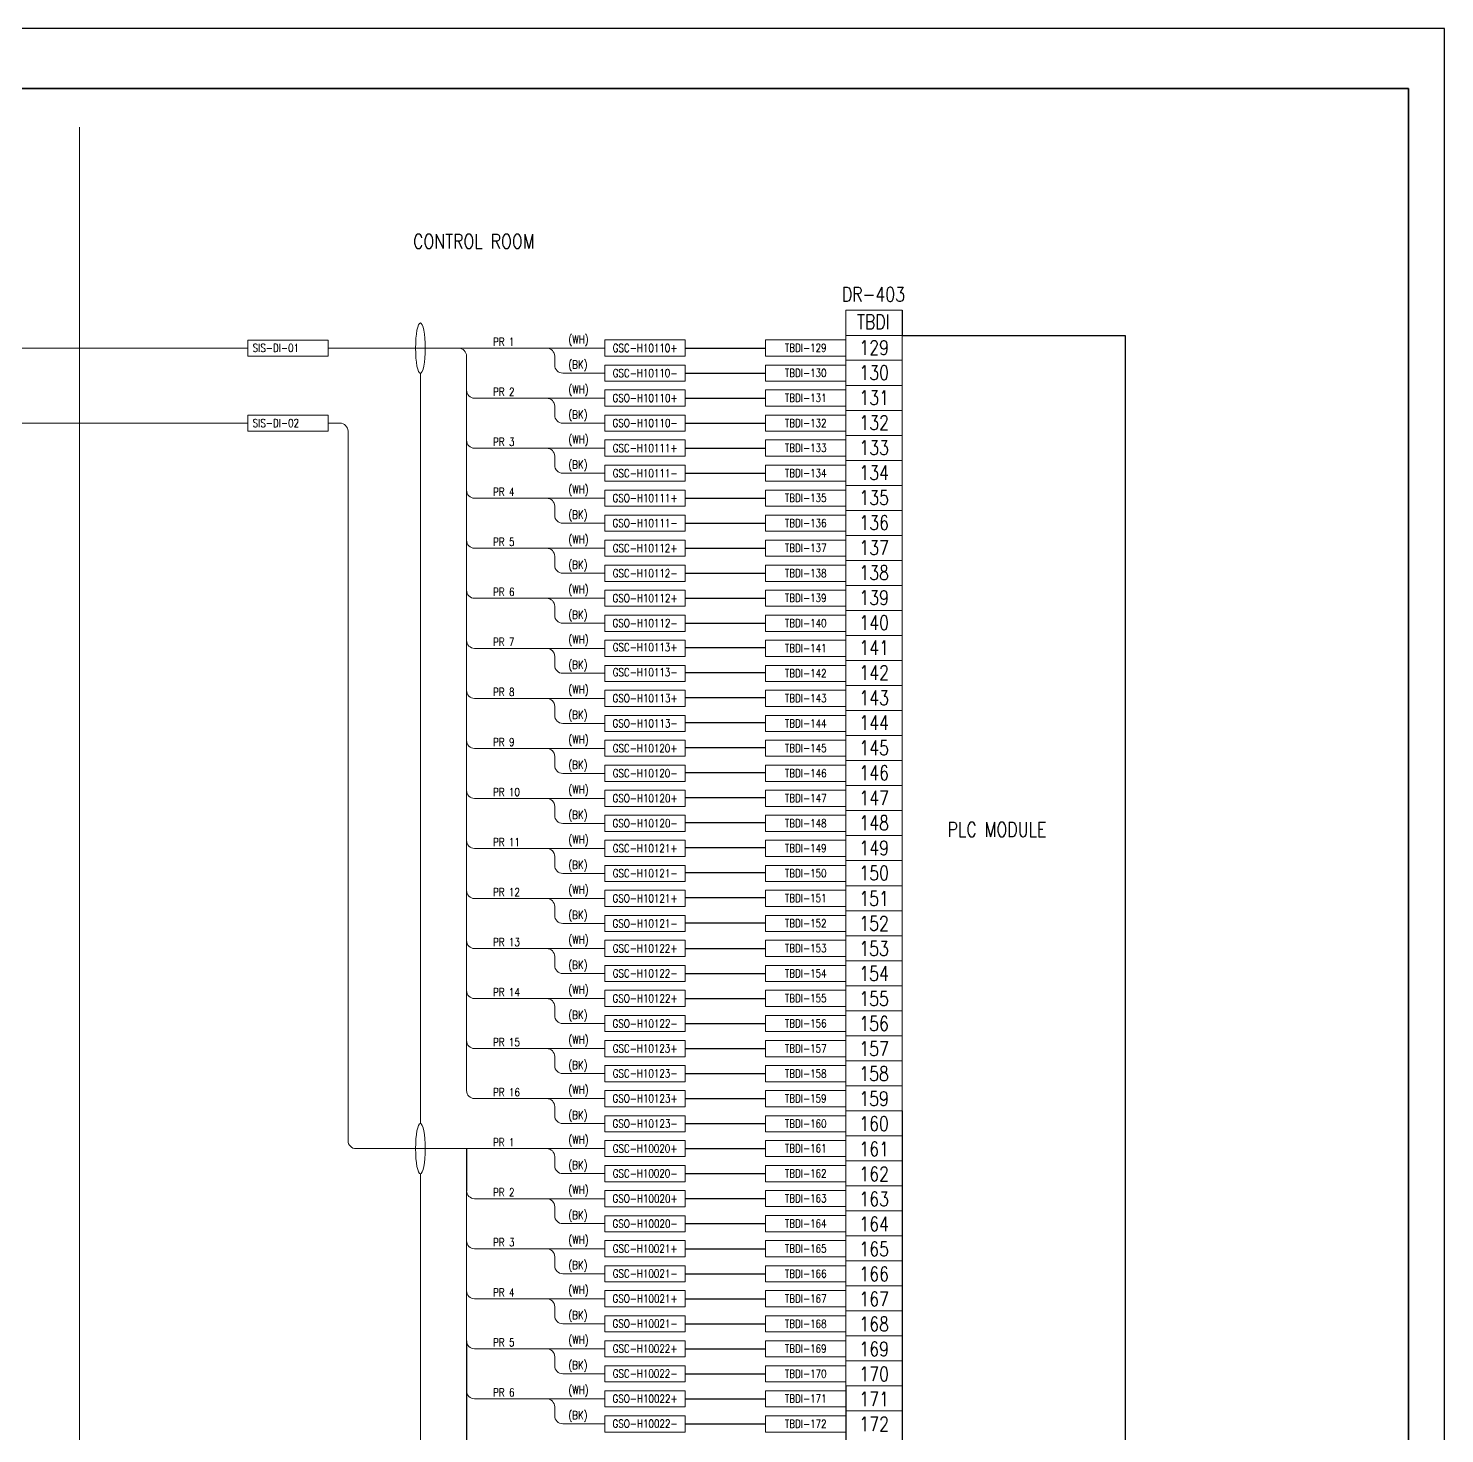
# Model space of a CAD drawing. Header units: millimetres. Extents: x -14942 to 24072, y -50285 to 2207.
# Drawn here: x 767.8 to 944.7, y -9344.3 to -9168.8 of the extents above; entities that cross this region are included whole.
import ezdxf
from ezdxf.enums import TextEntityAlignment as Align

# ---------------------------------------------------------------- set-up
doc = ezdxf.new("R2010")
doc.units = ezdxf.units.MM
doc.header["$MEASUREMENT"] = 0
doc.layers.get('0').update_dxf_attribs({"linetype": 'CONTINUOUS'})
for name, color, linetype in [('BEAM', 3, 'CONTINUOUS'), ('INSTRUMENT', 1, 'CONTINUOUS'), ('TEXT', 2, 'CONTINUOUS')]:
    doc.layers.add(name, color=color, linetype=linetype)
doc.styles.add('ROMANS', font='romans')

# ---------------------------------------------------------------- blocks, each defined once
blk = doc.blocks.new('FJB')
at = {"color": 7}
blk.add_lwpolyline([(0, 0), (0, 292.5), (-423, 292.5), (-423, 0)], close=True, dxfattribs=at)
blk.add_lwpolyline([(-415.5, 285), (-4.5, 285), (-4.5, 38.01), (-415.5, 38.01)], close=True)
at = {"color": 3}
blk.add_lwpolyline([(-4.5, 7.5), (-4.5, 285), (-415.5, 285), (-415.5, 7.5)], close=True, dxfattribs=at)

msp = doc.modelspace()

# ---------------------------------------------------------------- linework, layer by layer
for p, q in [((876.93, -9203.99), (876.93, -9207.12)), ((904.79, -9207.12), (904.79, -9407.12)), ((876.93, -9303.99), (876.93, -9325.87)), ((876.93, -9307.12), (876.93, -9338.37)), ((822.52, -9308.72), (822.52, -9313.97)), ((876.93, -9325.87), (876.93, -9338.37)), ((822.52, -9332.72), (822.52, -9337.97)), ((822.52, -9337.97), (822.52, -9401.47)), ((869.91, -9338.37), (869.91, -9410.24)), ((876.93, -9338.37), (876.93, -9407.12)), ((822.52, -9338.97), (822.52, -9344.22))]:
    msp.add_line(p, q)
at = {"layer": 'BEAM', "color": 7, "lineweight": 13, "ltscale": 0.3}
msp.add_line((774.16, -9411.88), (774.16, -9181.13), dxfattribs=at)
at = {"layer": 'INSTRUMENT', "color": 7, "lineweight": 13}
for p, q in [((869.91, -9203.99), (876.93, -9203.99)), ((869.91, -9207.12), (869.91, -9203.99)), ((869.91, -9207.12), (876.93, -9207.12)), ((869.91, -9207.12), (869.91, -9338.37)), ((876.93, -9207.12), (869.91, -9207.12)), ((876.93, -9207.12), (876.93, -9325.87)), ((718.64, -9208.7), (795.2, -9208.7)), ((839.8, -9208.72), (805.23, -9208.72)), ((839.8, -9208.72), (827.19, -9208.72)), ((822.52, -9209.72), (822.52, -9251.47)), ((833.53, -9210.84), (833.53, -9209.72)), ((876.93, -9210.24), (869.91, -9210.24)), ((816.75, -9305.56), (816.75, -9211.88)), ((839.8, -9211.84), (834.53, -9211.84)), ((869.91, -9213.37), (876.93, -9213.37)), ((876.93, -9213.37), (869.91, -9213.37)), ((839.8, -9214.97), (823.52, -9214.97)), ((833.53, -9217.09), (833.53, -9215.97)), ((876.93, -9216.49), (869.91, -9216.49)), ((718.64, -9218.07), (795.2, -9218.07)), ((805.23, -9218.09), (806.71, -9218.09)), ((839.8, -9218.09), (834.53, -9218.09)), ((807.71, -9219.09), (807.71, -9307.72)), ((869.91, -9219.62), (876.93, -9219.62)), ((876.93, -9219.62), (869.91, -9219.62)), ((839.8, -9221.22), (823.52, -9221.22)), ((833.53, -9223.34), (833.53, -9222.22)), ((876.93, -9222.74), (869.91, -9222.74)), ((839.8, -9224.34), (834.53, -9224.34)), ((876.93, -9225.87), (869.91, -9225.87)), ((869.91, -9225.87), (876.93, -9225.87)), ((839.8, -9227.47), (823.52, -9227.47)), ((833.53, -9229.59), (833.53, -9228.47)), ((876.93, -9228.99), (869.91, -9228.99)), ((839.8, -9230.59), (834.53, -9230.59)), ((869.91, -9232.12), (876.93, -9232.12)), ((876.93, -9232.12), (869.91, -9232.12)), ((839.8, -9233.72), (823.52, -9233.72)), ((833.53, -9235.84), (833.53, -9234.72)), ((876.93, -9235.24), (869.91, -9235.24)), ((839.8, -9236.84), (834.53, -9236.84)), ((876.93, -9238.37), (869.91, -9238.37)), ((869.91, -9238.37), (876.93, -9238.37)), ((839.8, -9239.97), (823.52, -9239.97)), ((833.53, -9242.09), (833.53, -9240.97)), ((839.8, -9243.09), (834.53, -9243.09)), ((876.93, -9241.49), (869.91, -9241.49)), ((876.93, -9244.62), (869.91, -9244.62)), ((869.91, -9244.62), (876.93, -9244.62)), ((839.8, -9246.22), (823.52, -9246.22)), ((833.53, -9248.34), (833.53, -9247.22)), ((876.93, -9247.74), (869.91, -9247.74)), ((839.8, -9249.34), (834.53, -9249.34)), ((822.52, -9251.47), (822.52, -9301.47)), ((869.91, -9250.87), (876.93, -9250.87)), ((876.93, -9250.87), (869.91, -9250.87)), ((839.8, -9252.47), (823.52, -9252.47)), ((833.53, -9254.59), (833.53, -9253.47)), ((839.8, -9255.59), (834.53, -9255.59)), ((869.91, -9253.99), (876.93, -9253.99)), ((876.93, -9253.99), (869.91, -9253.99)), ((869.91, -9257.12), (876.93, -9257.12)), ((876.93, -9257.12), (869.91, -9257.12)), ((839.8, -9258.72), (823.52, -9258.72)), ((833.53, -9260.84), (833.53, -9259.72)), ((876.93, -9260.24), (869.91, -9260.24)), ((839.8, -9261.84), (834.53, -9261.84)), ((869.91, -9263.37), (876.93, -9263.37)), ((876.93, -9263.37), (869.91, -9263.37)), ((839.8, -9264.97), (823.52, -9264.97)), ((833.53, -9267.09), (833.53, -9265.97)), ((876.93, -9266.49), (869.91, -9266.49)), ((839.8, -9268.09), (834.53, -9268.09)), ((869.91, -9269.62), (876.93, -9269.62)), ((876.93, -9269.62), (869.91, -9269.62)), ((839.8, -9271.22), (823.52, -9271.22)), ((833.53, -9273.34), (833.53, -9272.22)), ((876.93, -9272.74), (869.91, -9272.74)), ((839.8, -9274.34), (834.53, -9274.34)), ((876.93, -9275.87), (869.91, -9275.87)), ((869.91, -9275.87), (876.93, -9275.87)), ((839.8, -9277.47), (823.52, -9277.47)), ((833.53, -9279.59), (833.53, -9278.47)), ((876.93, -9278.99), (869.91, -9278.99)), ((839.8, -9280.59), (834.53, -9280.59)), ((869.91, -9282.12), (876.93, -9282.12)), ((876.93, -9282.12), (869.91, -9282.12)), ((839.8, -9283.72), (823.52, -9283.72)), ((833.53, -9285.84), (833.53, -9284.72)), ((876.93, -9285.24), (869.91, -9285.24)), ((839.8, -9286.84), (834.53, -9286.84)), ((876.93, -9288.37), (869.91, -9288.37)), ((869.91, -9288.37), (876.93, -9288.37)), ((839.8, -9289.97), (823.52, -9289.97)), ((833.53, -9292.09), (833.53, -9290.97)), ((876.93, -9291.49), (869.91, -9291.49)), ((839.8, -9293.09), (834.53, -9293.09)), ((839.8, -9296.22), (823.52, -9296.22)), ((876.93, -9294.62), (869.91, -9294.62)), ((869.91, -9294.62), (876.93, -9294.62)), ((833.53, -9298.34), (833.53, -9297.22)), ((876.93, -9297.74), (869.91, -9297.74)), ((839.8, -9299.34), (834.53, -9299.34)), ((869.91, -9300.87), (876.93, -9300.87)), ((876.93, -9300.87), (869.91, -9300.87)), ((839.8, -9302.47), (823.52, -9302.47)), ((833.53, -9304.59), (833.53, -9303.47)), ((869.91, -9303.99), (876.93, -9303.99)), ((876.93, -9303.99), (869.91, -9303.99)), ((839.8, -9305.59), (834.53, -9305.59)), ((876.93, -9307.12), (869.91, -9307.12)), ((869.91, -9307.12), (876.93, -9307.12)), ((839.8, -9308.72), (808.71, -9308.72)), ((822.52, -9332.72), (822.52, -9308.72)), ((833.53, -9310.84), (833.53, -9309.72)), ((876.93, -9310.24), (869.91, -9310.24)), ((816.75, -9311.88), (816.75, -9338.97)), ((816.75, -9407.74), (816.75, -9311.88)), ((839.8, -9311.84), (834.53, -9311.84)), ((876.93, -9313.37), (869.91, -9313.37)), ((869.91, -9313.37), (876.93, -9313.37)), ((839.8, -9314.97), (823.52, -9314.97)), ((833.53, -9317.09), (833.53, -9315.97)), ((876.93, -9316.49), (869.91, -9316.49)), ((839.8, -9318.09), (834.53, -9318.09)), ((869.91, -9319.62), (876.93, -9319.62)), ((876.93, -9319.62), (869.91, -9319.62)), ((839.8, -9321.22), (823.52, -9321.22)), ((833.53, -9323.34), (833.53, -9322.22)), ((869.91, -9322.74), (876.93, -9322.74)), ((876.93, -9322.74), (869.91, -9322.74)), ((839.8, -9324.34), (834.53, -9324.34)), ((876.93, -9325.87), (869.91, -9325.87)), ((869.91, -9325.87), (876.93, -9325.87)), ((839.8, -9327.47), (823.52, -9327.47)), ((833.53, -9329.59), (833.53, -9328.47)), ((876.93, -9328.99), (869.91, -9328.99)), ((839.8, -9330.59), (834.53, -9330.59)), ((869.91, -9332.12), (876.93, -9332.12)), ((876.93, -9332.12), (869.91, -9332.12)), ((839.8, -9333.72), (823.52, -9333.72)), ((833.53, -9335.84), (833.53, -9334.72)), ((869.91, -9335.24), (876.93, -9335.24)), ((876.93, -9335.24), (869.91, -9335.24)), ((839.8, -9336.84), (834.53, -9336.84)), ((869.91, -9338.37), (876.93, -9338.37)), ((876.93, -9338.37), (869.91, -9338.37)), ((869.91, -9338.37), (876.93, -9338.37)), ((876.93, -9338.37), (869.91, -9338.37)), ((876.93, -9338.37), (869.91, -9338.37)), ((869.91, -9338.37), (876.93, -9338.37)), ((876.93, -9338.37), (869.91, -9338.37)), ((869.91, -9338.37), (876.93, -9338.37)), ((876.93, -9338.37), (869.91, -9338.37)), ((869.91, -9338.37), (876.93, -9338.37)), ((876.93, -9338.37), (869.91, -9338.37)), ((839.8, -9339.97), (823.52, -9339.97)), ((833.53, -9342.09), (833.53, -9340.97)), ((869.91, -9341.49), (876.93, -9341.49)), ((876.93, -9341.49), (869.91, -9341.49)), ((839.8, -9343.09), (834.53, -9343.09))]:
    msp.add_line(p, q, dxfattribs=at)
at = {"layer": 'INSTRUMENT', "color": 7}
for p, q in [((876.93, -9207.12), (904.79, -9207.12)), ((849.84, -9208.7), (859.88, -9208.7)), ((849.84, -9211.84), (859.88, -9211.84)), ((849.84, -9214.95), (859.88, -9214.95)), ((849.84, -9218.09), (859.88, -9218.09)), ((849.84, -9221.2), (859.88, -9221.2)), ((849.84, -9224.34), (859.88, -9224.34)), ((849.84, -9227.45), (859.88, -9227.45)), ((849.84, -9230.59), (859.88, -9230.59)), ((849.84, -9233.7), (859.88, -9233.7)), ((849.84, -9236.84), (859.88, -9236.84)), ((849.84, -9239.95), (859.88, -9239.95)), ((849.84, -9243.09), (859.88, -9243.09)), ((849.88, -9246.1), (859.92, -9246.1)), ((849.88, -9249.24), (859.92, -9249.24)), ((849.88, -9252.35), (859.92, -9252.35)), ((849.88, -9255.49), (859.92, -9255.49)), ((849.88, -9258.6), (859.92, -9258.6)), ((849.88, -9261.74), (859.92, -9261.74)), ((849.88, -9264.85), (859.92, -9264.85)), ((849.88, -9267.99), (859.92, -9267.99)), ((849.88, -9271.1), (859.92, -9271.1)), ((849.88, -9274.24), (859.92, -9274.24)), ((849.88, -9277.35), (859.92, -9277.35)), ((849.88, -9280.49), (859.92, -9280.49)), ((849.84, -9283.7), (859.88, -9283.7)), ((849.84, -9286.84), (859.88, -9286.84)), ((849.84, -9289.95), (859.88, -9289.95)), ((849.84, -9293.09), (859.88, -9293.09)), ((849.84, -9296.2), (859.88, -9296.2)), ((849.84, -9299.34), (859.88, -9299.34)), ((849.84, -9302.45), (859.88, -9302.45)), ((849.84, -9305.59), (859.88, -9305.59)), ((849.84, -9308.7), (859.88, -9308.7)), ((849.84, -9311.84), (859.88, -9311.84)), ((849.84, -9314.95), (859.88, -9314.95)), ((849.84, -9318.09), (859.88, -9318.09)), ((849.84, -9321.22), (859.88, -9321.22)), ((849.84, -9324.36), (859.88, -9324.36)), ((849.84, -9327.47), (859.88, -9327.47)), ((849.84, -9330.61), (859.88, -9330.61)), ((849.84, -9333.72), (859.88, -9333.72)), ((849.84, -9336.86), (859.88, -9336.86)), ((849.84, -9339.97), (859.88, -9339.97)), ((849.84, -9343.11), (859.88, -9343.11))]:
    msp.add_line(p, q, dxfattribs=at)
at = {"layer": 'INSTRUMENT', "color": 7, "lineweight": 13}
for points in [[(529.21, -9176.27), (940.21, -9176.27), (940.21, -9423.25), (529.21, -9423.25)], [(795.2, -9207.71), (805.23, -9207.71), (805.23, -9209.73), (795.2, -9209.73)], [(839.8, -9207.69), (849.84, -9207.69), (849.84, -9209.71), (839.8, -9209.71)], [(859.88, -9207.69), (869.91, -9207.69), (869.91, -9209.71), (859.88, -9209.71)], [(839.8, -9210.83), (849.84, -9210.83), (849.84, -9212.85), (839.8, -9212.85)], [(859.88, -9210.83), (869.91, -9210.83), (869.91, -9212.85), (859.88, -9212.85)], [(839.8, -9213.94), (849.84, -9213.94), (849.84, -9215.96), (839.8, -9215.96)], [(859.88, -9213.94), (869.91, -9213.94), (869.91, -9215.96), (859.88, -9215.96)], [(795.2, -9217.08), (805.23, -9217.08), (805.23, -9219.1), (795.2, -9219.1)], [(839.8, -9217.08), (849.84, -9217.08), (849.84, -9219.1), (839.8, -9219.1)], [(859.88, -9217.08), (869.91, -9217.08), (869.91, -9219.1), (859.88, -9219.1)], [(839.8, -9220.19), (849.84, -9220.19), (849.84, -9222.21), (839.8, -9222.21)], [(859.88, -9220.19), (869.91, -9220.19), (869.91, -9222.21), (859.88, -9222.21)], [(839.8, -9223.33), (849.84, -9223.33), (849.84, -9225.35), (839.8, -9225.35)], [(859.88, -9223.33), (869.91, -9223.33), (869.91, -9225.35), (859.88, -9225.35)], [(839.8, -9226.44), (849.84, -9226.44), (849.84, -9228.46), (839.8, -9228.46)], [(859.88, -9226.44), (869.91, -9226.44), (869.91, -9228.46), (859.88, -9228.46)], [(839.8, -9229.58), (849.84, -9229.58), (849.84, -9231.6), (839.8, -9231.6)], [(859.88, -9229.58), (869.91, -9229.58), (869.91, -9231.6), (859.88, -9231.6)], [(839.8, -9232.69), (849.84, -9232.69), (849.84, -9234.71), (839.8, -9234.71)], [(859.88, -9232.69), (869.91, -9232.69), (869.91, -9234.71), (859.88, -9234.71)], [(839.8, -9235.83), (849.84, -9235.83), (849.84, -9237.85), (839.8, -9237.85)], [(859.88, -9235.83), (869.91, -9235.83), (869.91, -9237.85), (859.88, -9237.85)], [(839.8, -9238.94), (849.84, -9238.94), (849.84, -9240.96), (839.8, -9240.96)], [(859.88, -9238.94), (869.91, -9238.94), (869.91, -9240.96), (859.88, -9240.96)], [(839.8, -9242.08), (849.84, -9242.08), (849.84, -9244.1), (839.8, -9244.1)], [(859.88, -9242.08), (869.91, -9242.08), (869.91, -9244.1), (859.88, -9244.1)], [(839.8, -9245.21), (849.84, -9245.21), (849.84, -9247.23), (839.8, -9247.23)], [(859.88, -9245.21), (869.91, -9245.21), (869.91, -9247.23), (859.88, -9247.23)], [(839.8, -9248.35), (849.84, -9248.35), (849.84, -9250.37), (839.8, -9250.37)], [(859.88, -9248.35), (869.91, -9248.35), (869.91, -9250.37), (859.88, -9250.37)], [(839.8, -9251.46), (849.84, -9251.46), (849.84, -9253.48), (839.8, -9253.48)], [(859.88, -9251.46), (869.91, -9251.46), (869.91, -9253.48), (859.88, -9253.48)], [(839.8, -9254.6), (849.84, -9254.6), (849.84, -9256.62), (839.8, -9256.62)], [(859.88, -9254.6), (869.91, -9254.6), (869.91, -9256.62), (859.88, -9256.62)], [(839.8, -9257.69), (849.84, -9257.69), (849.84, -9259.71), (839.8, -9259.71)], [(859.88, -9257.69), (869.91, -9257.69), (869.91, -9259.71), (859.88, -9259.71)], [(839.8, -9260.83), (849.84, -9260.83), (849.84, -9262.85), (839.8, -9262.85)], [(859.88, -9260.83), (869.91, -9260.83), (869.91, -9262.85), (859.88, -9262.85)], [(839.8, -9263.94), (849.84, -9263.94), (849.84, -9265.96), (839.8, -9265.96)], [(859.88, -9263.94), (869.91, -9263.94), (869.91, -9265.96), (859.88, -9265.96)], [(839.8, -9267.08), (849.84, -9267.08), (849.84, -9269.1), (839.8, -9269.1)], [(859.88, -9267.08), (869.91, -9267.08), (869.91, -9269.1), (859.88, -9269.1)], [(839.8, -9270.19), (849.84, -9270.19), (849.84, -9272.21), (839.8, -9272.21)], [(859.88, -9270.19), (869.91, -9270.19), (869.91, -9272.21), (859.88, -9272.21)], [(839.8, -9273.33), (849.84, -9273.33), (849.84, -9275.35), (839.8, -9275.35)], [(859.88, -9273.33), (869.91, -9273.33), (869.91, -9275.35), (859.88, -9275.35)], [(839.8, -9276.44), (849.84, -9276.44), (849.84, -9278.46), (839.8, -9278.46)], [(859.88, -9276.44), (869.91, -9276.44), (869.91, -9278.46), (859.88, -9278.46)], [(839.8, -9279.58), (849.84, -9279.58), (849.84, -9281.6), (839.8, -9281.6)], [(859.88, -9279.58), (869.91, -9279.58), (869.91, -9281.6), (859.88, -9281.6)], [(839.8, -9282.69), (849.84, -9282.69), (849.84, -9284.71), (839.8, -9284.71)], [(859.88, -9282.69), (869.91, -9282.69), (869.91, -9284.71), (859.88, -9284.71)], [(839.8, -9285.83), (849.84, -9285.83), (849.84, -9287.85), (839.8, -9287.85)], [(859.88, -9285.83), (869.91, -9285.83), (869.91, -9287.85), (859.88, -9287.85)], [(839.8, -9288.94), (849.84, -9288.94), (849.84, -9290.96), (839.8, -9290.96)], [(859.88, -9288.94), (869.91, -9288.94), (869.91, -9290.96), (859.88, -9290.96)], [(839.8, -9292.08), (849.84, -9292.08), (849.84, -9294.1), (839.8, -9294.1)], [(859.88, -9292.08), (869.91, -9292.08), (869.91, -9294.1), (859.88, -9294.1)], [(839.8, -9295.21), (849.84, -9295.21), (849.84, -9297.23), (839.8, -9297.23)], [(859.88, -9295.21), (869.91, -9295.21), (869.91, -9297.23), (859.88, -9297.23)], [(839.8, -9298.35), (849.84, -9298.35), (849.84, -9300.37), (839.8, -9300.37)], [(859.88, -9298.35), (869.91, -9298.35), (869.91, -9300.37), (859.88, -9300.37)], [(839.8, -9301.46), (849.84, -9301.46), (849.84, -9303.48), (839.8, -9303.48)], [(859.88, -9301.46), (869.91, -9301.46), (869.91, -9303.48), (859.88, -9303.48)], [(839.8, -9304.6), (849.84, -9304.6), (849.84, -9306.62), (839.8, -9306.62)], [(859.88, -9304.6), (869.91, -9304.6), (869.91, -9306.62), (859.88, -9306.62)], [(839.8, -9307.69), (849.84, -9307.69), (849.84, -9309.71), (839.8, -9309.71)], [(859.88, -9307.69), (869.91, -9307.69), (869.91, -9309.71), (859.88, -9309.71)], [(839.8, -9310.83), (849.84, -9310.83), (849.84, -9312.85), (839.8, -9312.85)], [(859.88, -9310.83), (869.91, -9310.83), (869.91, -9312.85), (859.88, -9312.85)], [(839.8, -9313.96), (849.84, -9313.96), (849.84, -9315.98), (839.8, -9315.98)], [(859.88, -9313.94), (869.91, -9313.94), (869.91, -9315.96), (859.88, -9315.96)], [(839.8, -9317.1), (849.84, -9317.1), (849.84, -9319.12), (839.8, -9319.12)], [(859.88, -9317.08), (869.91, -9317.08), (869.91, -9319.1), (859.88, -9319.1)], [(839.8, -9320.21), (849.84, -9320.21), (849.84, -9322.23), (839.8, -9322.23)], [(859.88, -9320.21), (869.91, -9320.21), (869.91, -9322.23), (859.88, -9322.23)], [(839.8, -9323.35), (849.84, -9323.35), (849.84, -9325.37), (839.8, -9325.37)], [(859.88, -9323.35), (869.91, -9323.35), (869.91, -9325.37), (859.88, -9325.37)], [(839.8, -9326.46), (849.84, -9326.46), (849.84, -9328.48), (839.8, -9328.48)], [(859.88, -9326.46), (869.91, -9326.46), (869.91, -9328.48), (859.88, -9328.48)], [(839.8, -9329.6), (849.84, -9329.6), (849.84, -9331.62), (839.8, -9331.62)], [(859.88, -9329.6), (869.91, -9329.6), (869.91, -9331.62), (859.88, -9331.62)], [(839.8, -9332.71), (849.84, -9332.71), (849.84, -9334.73), (839.8, -9334.73)], [(859.88, -9332.71), (869.91, -9332.71), (869.91, -9334.73), (859.88, -9334.73)], [(839.8, -9335.85), (849.84, -9335.85), (849.84, -9337.87), (839.8, -9337.87)], [(859.88, -9335.85), (869.91, -9335.85), (869.91, -9337.87), (859.88, -9337.87)], [(839.8, -9338.96), (849.84, -9338.96), (849.84, -9340.98), (839.8, -9340.98)], [(859.88, -9338.96), (869.91, -9338.96), (869.91, -9340.98), (859.88, -9340.98)], [(839.8, -9342.1), (849.84, -9342.1), (849.84, -9344.12), (839.8, -9344.12)], [(859.88, -9342.1), (869.91, -9342.1), (869.91, -9344.12), (859.88, -9344.12)]]:
    msp.add_lwpolyline(points, close=True, dxfattribs=at)
for centre, start, end in [((821.52, -9209.72), 0, 90), ((832.53, -9209.72), 0, 90), ((834.53, -9210.84), 180, 270), ((823.52, -9213.97), 180, 270), ((832.53, -9215.97), 0, 90), ((806.71, -9219.09), 0, 90), ((834.53, -9217.09), 180, 270), ((823.52, -9220.22), 180, 270), ((832.53, -9222.22), 0, 90), ((834.53, -9223.34), 180, 270), ((823.52, -9226.47), 180, 270), ((832.53, -9228.47), 0, 90), ((834.53, -9229.59), 180, 270), ((823.52, -9232.72), 180, 270), ((832.53, -9234.72), 0, 90), ((834.53, -9235.84), 180, 270), ((823.52, -9238.97), 180, 270), ((832.53, -9240.97), 0, 90), ((834.53, -9242.09), 180, 270), ((823.52, -9245.22), 180, 270), ((832.53, -9247.22), 0, 90), ((834.53, -9248.34), 180, 270), ((823.52, -9251.47), 180, 270), ((832.53, -9253.47), 0, 90), ((834.53, -9254.59), 180, 270), ((823.52, -9257.72), 180, 270), ((832.53, -9259.72), 0, 90), ((834.53, -9260.84), 180, 270), ((823.52, -9263.97), 180, 270), ((832.53, -9265.97), 0, 90), ((834.53, -9267.09), 180, 270), ((823.52, -9270.22), 180, 270), ((832.53, -9272.22), 0, 90), ((834.53, -9273.34), 180, 270), ((823.52, -9276.47), 180, 270), ((832.53, -9278.47), 0, 90), ((834.53, -9279.59), 180, 270), ((823.52, -9282.72), 180, 270), ((832.53, -9284.72), 0, 90), ((834.53, -9285.84), 180, 270), ((823.52, -9288.97), 180, 270), ((832.53, -9290.97), 0, 90), ((834.53, -9292.09), 180, 270), ((823.52, -9295.22), 180, 270), ((832.53, -9297.22), 0, 90), ((834.53, -9298.34), 180, 270), ((823.52, -9301.47), 180, 270), ((832.53, -9303.47), 0, 90), ((834.53, -9304.59), 180, 270), ((808.71, -9307.72), 180, 270), ((832.53, -9309.72), 0, 90), ((834.53, -9310.84), 180, 270), ((823.52, -9313.97), 180, 270), ((832.53, -9315.97), 0, 90), ((834.53, -9317.09), 180, 270), ((823.52, -9320.22), 180, 270), ((832.53, -9322.22), 0, 90), ((834.53, -9323.34), 180, 270), ((823.52, -9326.47), 180, 270), ((832.53, -9328.47), 0, 90), ((834.53, -9329.59), 180, 270), ((823.52, -9332.72), 180, 270), ((832.53, -9334.72), 0, 90), ((834.53, -9335.84), 180, 270), ((823.52, -9338.97), 180, 270), ((832.53, -9340.97), 0, 90), ((834.53, -9342.09), 180, 270)]:
    msp.add_arc(centre, 1, start, end, dxfattribs=at)
at = {"layer": 'INSTRUMENT', "color": 7, "lineweight": 13, "extrusion": (0, 0, -1)}
for centre in [(816.75, -9208.72), (816.75, -9308.72)]:
    msp.add_ellipse(centre, major_axis=(0, -3.16), ratio=0.189417, dxfattribs=at)

# ---------------------------------------------------------------- block references
at = {"layer": 'INSTRUMENT', "color": 7, "lineweight": 13}
msp.add_blockref('FJB', (944.71, -9461.27), dxfattribs=at)

# ---------------------------------------------------------------- texts
at = {"layer": 'TEXT', "color": 7, "lineweight": 13, "style": 'ROMANS', "width": 0.8}
for s, height, p in [('CONTROL ROOM', 1.8, (815.84, -9196.29)), ('TBDI', 1.8, (871.3, -9206.33)), ('PR 1', 1, (825.83, -9208.42)), ('(WH)', 1, (835.24, -9208.12)), ('SIS-DI-01', 1, (795.8, -9209.19)), ('(BK)', 1, (835.24, -9211.27)), ('PR 2', 1, (825.83, -9214.67)), ('(WH)', 1, (835.24, -9214.37)), ('(BK)', 1, (835.24, -9217.52)), ('SIS-DI-02', 1, (795.8, -9218.58)), ('PR 3', 1, (825.83, -9220.92)), ('(WH)', 1, (835.24, -9220.62)), ('(BK)', 1, (835.24, -9223.77)), ('PR 4', 1, (825.83, -9227.17)), ('(WH)', 1, (835.24, -9226.87)), ('(BK)', 1, (835.24, -9230.02)), ('PR 5', 1, (825.83, -9233.42)), ('(WH)', 1, (835.24, -9233.12)), ('(BK)', 1, (835.24, -9236.27)), ('PR 6', 1, (825.83, -9239.67)), ('(WH)', 1, (835.24, -9239.37)), ('(BK)', 1, (835.24, -9242.52)), ('PR 7', 1, (825.83, -9245.92)), ('(WH)', 1, (835.24, -9245.62)), ('(BK)', 1, (835.24, -9248.77)), ('PR 8', 1, (825.83, -9252.17)), ('(WH)', 1, (835.24, -9251.87)), ('(BK)', 1, (835.24, -9255.02)), ('(WH)', 1, (835.24, -9258.12)), ('PR 9', 1, (825.83, -9258.42)), ('(BK)', 1, (835.24, -9261.27)), ('PR 10', 1, (825.83, -9264.67)), ('(WH)', 1, (835.24, -9264.37)), ('(BK)', 1, (835.24, -9267.52)), ('PLC MODULE', 1.8, (882.61, -9269.75)), ('(WH)', 1, (835.24, -9270.62)), ('PR 11', 1, (825.83, -9270.92)), ('(BK)', 1, (835.24, -9273.77)), ('PR 12', 1, (825.83, -9277.17)), ('(WH)', 1, (835.24, -9276.87)), ('(BK)', 1, (835.24, -9280.02)), ('(WH)', 1, (835.24, -9283.12)), ('PR 13', 1, (825.83, -9283.42)), ('(BK)', 1, (835.24, -9286.27)), ('PR 14', 1, (825.83, -9289.67)), ('(WH)', 1, (835.24, -9289.37)), ('(BK)', 1, (835.24, -9292.52)), ('(WH)', 1, (835.24, -9295.62)), ('PR 15', 1, (825.83, -9295.92)), ('(BK)', 1, (835.24, -9298.77)), ('PR 16', 1, (825.83, -9302.17)), ('(WH)', 1, (835.24, -9301.87)), ('(BK)', 1, (835.24, -9305.02)), ('(WH)', 1, (835.24, -9308.12)), ('PR 1', 1, (825.83, -9308.42)), ('(BK)', 1, (835.24, -9311.27)), ('PR 2', 1, (825.83, -9314.67)), ('(WH)', 1, (835.24, -9314.37)), ('(BK)', 1, (835.24, -9317.52)), ('PR 3', 1, (825.83, -9320.92)), ('(WH)', 1, (835.24, -9320.62)), ('(BK)', 1, (835.24, -9323.77)), ('PR 4', 1, (825.83, -9327.17)), ('(WH)', 1, (835.24, -9326.87)), ('(BK)', 1, (835.24, -9330.02)), ('PR 5', 1, (825.83, -9333.42)), ('(WH)', 1, (835.24, -9333.12)), ('(BK)', 1, (835.24, -9336.27)), ('PR 6', 1, (825.83, -9339.67)), ('(WH)', 1, (835.24, -9339.37)), ('(BK)', 1, (835.24, -9342.52))]:
    msp.add_text(s, height=height, dxfattribs=at).set_placement(p)
for s, height, p in [('DR-403', 1.8, (873.35, -9201.99)), ('129', 1.8, (873.44, -9208.65)), ('GSC-H10110+', 1, (844.82, -9208.7)), ('TBDI-129', 1, (864.89, -9208.68)), ('GSC-H10110-', 1, (844.82, -9211.84)), ('TBDI-130', 1, (864.89, -9211.82)), ('130', 1.8, (873.44, -9211.77)), ('GSO-H10110+', 1, (844.82, -9214.95)), ('TBDI-131', 1, (864.89, -9214.93)), ('131', 1.8, (873.44, -9214.9)), ('GSO-H10110-', 1, (844.82, -9218.07)), ('TBDI-132', 1, (864.89, -9218.07)), ('132', 1.8, (873.44, -9218.02)), ('GSC-H10111+', 1, (844.82, -9221.2)), ('TBDI-133', 1, (864.89, -9221.18)), ('133', 1.8, (873.44, -9221.15)), ('134', 1.8, (873.44, -9224.27)), ('GSC-H10111-', 1, (844.82, -9224.34)), ('TBDI-134', 1, (864.89, -9224.32)), ('GSO-H10111+', 1, (844.82, -9227.45)), ('TBDI-135', 1, (864.89, -9227.43)), ('135', 1.8, (873.44, -9227.4)), ('GSO-H10111-', 1, (844.82, -9230.57)), ('TBDI-136', 1, (864.89, -9230.57)), ('136', 1.8, (873.44, -9230.52)), ('GSC-H10112+', 1, (844.82, -9233.7)), ('TBDI-137', 1, (864.89, -9233.68)), ('137', 1.8, (873.44, -9233.65)), ('138', 1.8, (873.44, -9236.77)), ('GSC-H10112-', 1, (844.82, -9236.84)), ('TBDI-138', 1, (864.89, -9236.82)), ('GSO-H10112+', 1, (844.82, -9239.95)), ('TBDI-139', 1, (864.89, -9239.93)), ('139', 1.8, (873.44, -9239.9)), ('GSO-H10112-', 1, (844.82, -9243.07)), ('TBDI-140', 1, (864.89, -9243.07)), ('140', 1.8, (873.44, -9243.02)), ('GSC-H10113+', 1, (844.82, -9246.08)), ('TBDI-141', 1, (864.89, -9246.2)), ('141', 1.8, (873.44, -9246.15)), ('142', 1.8, (873.44, -9249.27)), ('GSC-H10113-', 1, (844.82, -9249.21)), ('TBDI-142', 1, (864.89, -9249.34)), ('GSO-H10113+', 1, (844.82, -9252.45)), ('TBDI-143', 1, (864.89, -9252.45)), ('143', 1.8, (873.44, -9252.4)), ('GSO-H10113-', 1, (844.82, -9255.59)), ('TBDI-144', 1, (864.89, -9255.59)), ('144', 1.8, (873.44, -9255.52)), ('GSC-H10120+', 1, (844.82, -9258.7)), ('TBDI-145', 1, (864.89, -9258.68)), ('145', 1.8, (873.44, -9258.65)), ('146', 1.8, (873.44, -9261.77)), ('GSC-H10120-', 1, (844.82, -9261.82)), ('TBDI-146', 1, (864.89, -9261.82)), ('GSO-H10120+', 1, (844.82, -9264.95)), ('TBDI-147', 1, (864.89, -9264.93)), ('147', 1.8, (873.44, -9264.9)), ('GSO-H10120-', 1, (844.82, -9268.07)), ('TBDI-148', 1, (864.89, -9268.07)), ('148', 1.8, (873.44, -9268.02)), ('GSC-H10121+', 1, (844.82, -9271.2)), ('TBDI-149', 1, (864.89, -9271.18)), ('149', 1.8, (873.44, -9271.15)), ('GSC-H10121-', 1, (844.82, -9274.32)), ('TBDI-150', 1, (864.89, -9274.32)), ('150', 1.8, (873.44, -9274.27)), ('151', 1.8, (873.43, -9277.47)), ('GSO-H10121+', 1, (844.82, -9277.45)), ('TBDI-151', 1, (864.89, -9277.43)), ('GSO-H10121-', 1, (844.82, -9280.59)), ('TBDI-152', 1, (864.89, -9280.57)), ('152', 1.8, (873.43, -9280.59)), ('GSC-H10122+', 1, (844.82, -9283.7)), ('TBDI-153', 1, (864.89, -9283.68)), ('153', 1.8, (873.43, -9283.72)), ('GSC-H10122-', 1, (844.82, -9286.82)), ('TBDI-154', 1, (864.89, -9286.82)), ('154', 1.8, (873.43, -9286.84)), ('155', 1.8, (873.43, -9289.97)), ('GSO-H10122+', 1, (844.82, -9289.95)), ('TBDI-155', 1, (864.89, -9289.93)), ('GSO-H10122-', 1, (844.82, -9293.09)), ('TBDI-156', 1, (864.89, -9293.07)), ('156', 1.8, (873.43, -9293.09)), ('GSC-H10123+', 1, (844.82, -9296.2)), ('TBDI-157', 1, (864.89, -9296.2)), ('157', 1.8, (873.43, -9296.22)), ('GSC-H10123-', 1, (844.82, -9299.32)), ('TBDI-158', 1, (864.89, -9299.34)), ('158', 1.8, (873.43, -9299.34)), ('159', 1.8, (873.43, -9302.47)), ('GSO-H10123+', 1, (844.82, -9302.45)), ('TBDI-159', 1, (864.89, -9302.45)), ('GSO-H10123-', 1, (844.82, -9305.59)), ('TBDI-160', 1, (864.89, -9305.59)), ('160', 1.8, (873.43, -9305.59)), ('GSC-H10020+', 1, (844.82, -9308.7)), ('TBDI-161', 1, (864.89, -9308.68)), ('161', 1.8, (873.44, -9308.75)), ('GSC-H10020-', 1, (844.82, -9311.82)), ('TBDI-162', 1, (864.89, -9311.82)), ('162', 1.8, (873.44, -9311.88)), ('GSO-H10020+', 1, (844.82, -9314.95)), ('TBDI-163', 1, (864.89, -9314.93)), ('163', 1.8, (873.44, -9315)), ('164', 1.8, (873.44, -9318.13)), ('GSO-H10020-', 1, (844.82, -9318.09)), ('TBDI-164', 1, (864.89, -9318.07)), ('GSC-H10021+', 1, (844.82, -9321.2)), ('TBDI-165', 1, (864.89, -9321.2)), ('165', 1.8, (873.44, -9321.25)), ('GSC-H10021-', 1, (844.82, -9324.32)), ('TBDI-166', 1, (864.89, -9324.34)), ('166', 1.8, (873.44, -9324.38)), ('GSO-H10021+', 1, (844.82, -9327.45)), ('TBDI-167', 1, (864.89, -9327.45)), ('167', 1.8, (873.44, -9327.5)), ('168', 1.8, (873.44, -9330.63)), ('GSO-H10021-', 1, (844.82, -9330.57)), ('TBDI-168', 1, (864.89, -9330.59)), ('GSC-H10022+', 1, (844.82, -9333.7)), ('TBDI-169', 1, (864.89, -9333.7)), ('169', 1.8, (873.44, -9333.75)), ('GSC-H10022-', 1, (844.82, -9336.82)), ('TBDI-170', 1, (864.89, -9336.84)), ('170', 1.8, (873.44, -9336.88)), ('GSO-H10022+', 1, (844.82, -9339.95)), ('TBDI-171', 1, (864.89, -9339.95)), ('171', 1.8, (873.44, -9340)), ('172', 1.8, (873.44, -9343.13)), ('GSO-H10022-', 1, (844.82, -9343.07)), ('TBDI-172', 1, (864.89, -9343.09))]:
    msp.add_text(s, height=height, dxfattribs=at).set_placement(p, align=Align.MIDDLE_CENTER)

doc.saveas('drawing.dxf')
